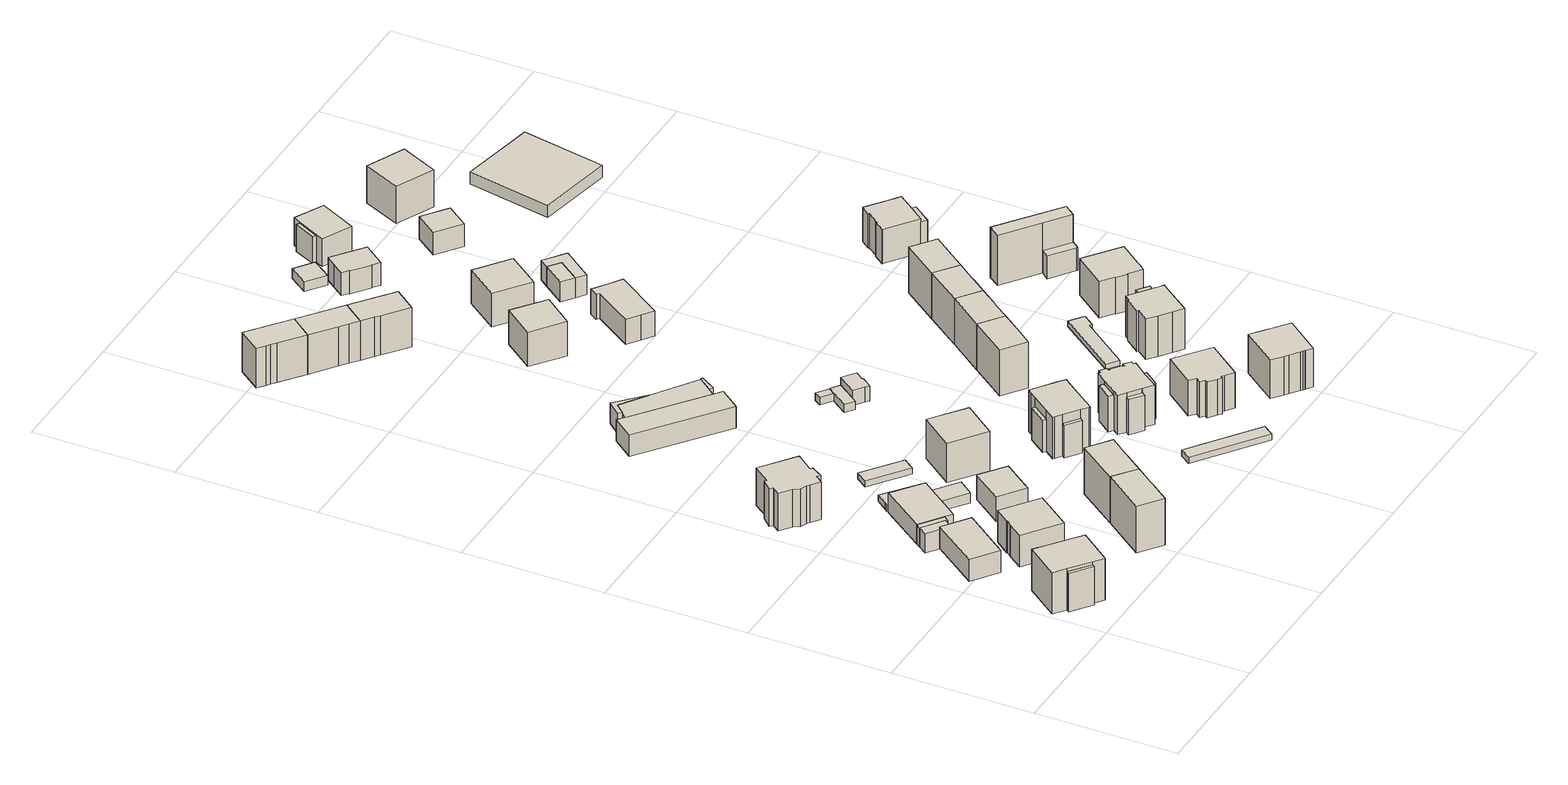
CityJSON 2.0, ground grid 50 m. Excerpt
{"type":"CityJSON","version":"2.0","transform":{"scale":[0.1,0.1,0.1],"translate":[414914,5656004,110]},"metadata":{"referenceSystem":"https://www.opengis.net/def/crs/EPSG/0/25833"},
"CityObjects":{
"building1":{"type":"Building","attributes":{"Gemeindeschluessel":14612000,"Geometrietyp2DReferenz":"3000","function":"31001_9998","roofType":"9999"},"children":["building1-1","building1-2","building1-3"]},
"building1-1":{"type":"BuildingPart","attributes":{"Dachtyp_tdc":"tdcFreeFormRoof","Dachneigung":27.32,"QualitaetDacherkennung":16,"Geometrietyp2DReferenz":"3000","measuredHeight":14.75,"roofType":"5000"},"parents":["building1"],"geometry":[{"type":"Solid","lod":"1","boundaries":[[[[0,1,2,3]],[[4,5,6,7]],[[3,5,4,0]],[[2,6,5,3]],[[1,7,6,2]],[[0,4,7,1]]]]}]},
"building1-2":{"type":"BuildingPart","attributes":{"Dachtyp_tdc":"tdcFreeFormRoof","Dachneigung":57.42,"QualitaetDacherkennung":20,"Geometrietyp2DReferenz":"3000","measuredHeight":14.94,"roofType":"5000"},"parents":["building1"],"geometry":[{"type":"Solid","lod":"1","boundaries":[[[[8,9,10,11]],[[12,13,14,15]],[[11,13,12,8]],[[10,14,13,11]],[[9,15,14,10]],[[8,12,15,9]]]]}]},
"building1-3":{"type":"BuildingPart","attributes":{"Dachtyp_tdc":"tdcTentRoof","Dachneigung":22.75,"QualitaetDacherkennung":48,"Geometrietyp2DReferenz":"3000","measuredHeight":17.15,"roofType":"3500"},"parents":["building1"],"geometry":[{"type":"Solid","lod":"1","boundaries":[[[[16,17,18,19,20,21,22,23]],[[4,7,24,25,15,14,26,27]],[[23,7,4,16]],[[22,24,7,23]],[[21,25,24,22]],[[20,15,25,21]],[[19,14,15,20]],[[18,26,14,19]],[[17,27,26,18]],[[16,4,27,17]]]]}]},
"building2":{"type":"Building","attributes":{"Dachtyp_tdc":"tdcFreeFormRoof","Gemeindeschluessel":14612000,"Dachneigung":18.16,"QualitaetDacherkennung":52,"Geometrietyp2DReferenz":"3000","measuredHeight":9.13,"function":"31001_9998","roofType":"5000"},"geometry":[{"type":"Solid","lod":"1","boundaries":[[[[28,29,30,31,32]],[[33,34,35,36,37]],[[32,34,33,28]],[[31,35,34,32]],[[30,36,35,31]],[[29,37,36,30]],[[28,33,37,29]]]]}]},
"building3":{"type":"Building","attributes":{"Dachtyp_tdc":"tdcFreeFormRoof","Gemeindeschluessel":14612000,"Dachneigung":41.15,"QualitaetDacherkennung":67,"Geometrietyp2DReferenz":"3000","measuredHeight":15.32,"function":"31001_9998","roofType":"5000"},"geometry":[{"type":"Solid","lod":"1","boundaries":[[[[38,39,40,41,42,43,44,45]],[[46,47,48,49,50,51,52,53]],[[45,47,46,38]],[[44,48,47,45]],[[43,49,48,44]],[[42,50,49,43]],[[41,51,50,42]],[[40,52,51,41]],[[39,53,52,40]],[[38,46,53,39]]]]}]},
"building4":{"type":"Building","attributes":{"Gemeindeschluessel":14612000,"Geometrietyp2DReferenz":"3000","function":"31001_9998","roofType":"9999"},"children":["building4-1","building4-2","building4-3"]},
"building4-1":{"type":"BuildingPart","attributes":{"Dachtyp_tdc":"tdcGableRoof","Dachneigung":10.16,"QualitaetDacherkennung":60,"Geometrietyp2DReferenz":"3000","measuredHeight":7.6,"roofType":"3100"},"parents":["building4"],"geometry":[{"type":"Solid","lod":"1","boundaries":[[[[54,55,56,57,58]],[[59,60,61,62,63]],[[58,60,59,54]],[[57,61,60,58]],[[56,62,61,57]],[[55,63,62,56]],[[54,59,63,55]]]]}]},
"building4-2":{"type":"BuildingPart","attributes":{"Dachtyp_tdc":"tdcPolyFlatRoof","Dachneigung":2.91,"QualitaetDacherkennung":76,"Geometrietyp2DReferenz":"3000","measuredHeight":7.48,"roofType":"2100"},"parents":["building4"],"geometry":[{"type":"Solid","lod":"1","boundaries":[[[[64,65,66,67,68,69,70,71,72]],[[60,59,73,74,75,76,77,78,79]],[[72,59,60,64]],[[71,73,59,72]],[[70,74,73,71]],[[69,75,74,70]],[[68,76,75,69]],[[67,77,76,68]],[[66,78,77,67]],[[65,79,78,66]],[[64,60,79,65]]]]}]},
"building4-3":{"type":"BuildingPart","attributes":{"Dachtyp_tdc":"tdcPolyFlatRoof","Dachneigung":4.08,"QualitaetDacherkennung":57,"Geometrietyp2DReferenz":"3000","measuredHeight":7.53,"roofType":"2100"},"parents":["building4"],"geometry":[{"type":"Solid","lod":"1","boundaries":[[[[80,81,82,83,84]],[[63,62,85,86,87]],[[84,62,63,80]],[[83,85,62,84]],[[82,86,85,83]],[[81,87,86,82]],[[80,63,87,81]]]]}]},
"building5":{"type":"Building","attributes":{"Dachtyp_tdc":"tdcFreeFormRoof","Gemeindeschluessel":14612000,"Dachneigung":15.74,"QualitaetDacherkennung":15,"Geometrietyp2DReferenz":"3000","measuredHeight":15.14,"function":"31001_9998","roofType":"5000"},"geometry":[{"type":"Solid","lod":"1","boundaries":[[[[88,89,90,91,92,93,94,95,96,97,98,99,100,101,102,103,104,105]],[[106,107,108,109,110,111,112,113,114,115,116,117,118,119,120,121,122,123]],[[105,107,106,88]],[[104,108,107,105]],[[103,109,108,104]],[[102,110,109,103]],[[101,111,110,102]],[[100,112,111,101]],[[99,113,112,100]],[[98,114,113,99]],[[97,115,114,98]],[[96,116,115,97]],[[95,117,116,96]],[[94,118,117,95]],[[93,119,118,94]],[[92,120,119,93]],[[91,121,120,92]],[[90,122,121,91]],[[89,123,122,90]],[[88,106,123,89]]]]}]},
"building6":{"type":"Building","attributes":{"Dachtyp_tdc":"tdcGableRoof","Gemeindeschluessel":14612000,"Dachneigung":35.68,"QualitaetDacherkennung":75,"Geometrietyp2DReferenz":"3000","measuredHeight":19.25,"function":"31001_9998","roofType":"3100"},"geometry":[{"type":"Solid","lod":"1","boundaries":[[[[124,125,126,127,128,129]],[[130,131,132,133,134,135]],[[129,131,130,124]],[[128,132,131,129]],[[127,133,132,128]],[[126,134,133,127]],[[125,135,134,126]],[[124,130,135,125]]]]}]},
"building7":{"type":"Building","attributes":{"Dachtyp_tdc":"tdcPolyFlatRoof","Gemeindeschluessel":14612000,"Dachneigung":2.91,"QualitaetDacherkennung":84,"Geometrietyp2DReferenz":"3000","measuredHeight":2.38,"function":"31001_2463","roofType":"2100"},"geometry":[{"type":"Solid","lod":"1","boundaries":[[[[136,137,138,139,140,141,142]],[[143,144,145,146,147,148,149]],[[142,144,143,136]],[[141,145,144,142]],[[140,146,145,141]],[[139,147,146,140]],[[138,148,147,139]],[[137,149,148,138]],[[136,143,149,137]]]]}]},
"building8":{"type":"Building","attributes":{"Dachtyp_tdc":"tdcPolyFlatRoof","Gemeindeschluessel":14612000,"Dachneigung":0,"QualitaetDacherkennung":76,"Geometrietyp2DReferenz":"3000","measuredHeight":3.67,"function":"31001_9998","roofType":"1000"},"geometry":[{"type":"Solid","lod":"1","boundaries":[[[[150,151,152,153]],[[154,155,156,157]],[[153,155,154,150]],[[152,156,155,153]],[[151,157,156,152]],[[150,154,157,151]]]]}]},
"building9":{"type":"Building","attributes":{"Dachtyp_tdc":"tdcFreeFormRoof","Gemeindeschluessel":14612000,"Dachneigung":26.07,"QualitaetDacherkennung":85,"Geometrietyp2DReferenz":"3000","measuredHeight":10.55,"function":"31001_9998","roofType":"5000"},"geometry":[{"type":"Solid","lod":"1","boundaries":[[[[158,159,160,161,162,163]],[[164,165,166,167,168,169]],[[163,165,164,158]],[[162,166,165,163]],[[161,167,166,162]],[[160,168,167,161]],[[159,169,168,160]],[[158,164,169,159]]]]}]},
"building10":{"type":"Building","attributes":{"Dachtyp_tdc":"tdcFreeFormRoof","Gemeindeschluessel":14612000,"Dachneigung":35.43,"QualitaetDacherkennung":74,"Geometrietyp2DReferenz":"3000","measuredHeight":19.21,"function":"31001_9998","roofType":"5000"},"geometry":[{"type":"Solid","lod":"1","boundaries":[[[[170,171,172,173,174,175]],[[131,130,176,177,178,179]],[[175,130,131,170]],[[174,176,130,175]],[[173,177,176,174]],[[172,178,177,173]],[[171,179,178,172]],[[170,131,179,171]]]]}]},
"building11":{"type":"Building","attributes":{"Dachtyp_tdc":"tdcPolyFlatRoof","Gemeindeschluessel":14612000,"Dachneigung":0,"QualitaetDacherkennung":72,"Geometrietyp2DReferenz":"3000","measuredHeight":2.31,"function":"31001_2463","roofType":"1000"},"geometry":[{"type":"Solid","lod":"1","boundaries":[[[[180,181,182,183]],[[184,185,186,187]],[[183,185,184,180]],[[182,186,185,183]],[[181,187,186,182]],[[180,184,187,181]]]]}]},
"building12":{"type":"Building","attributes":{"Dachtyp_tdc":"tdcPolyFlatRoof","Gemeindeschluessel":14612000,"Dachneigung":0,"QualitaetDacherkennung":45,"Geometrietyp2DReferenz":"3000","measuredHeight":14.78,"function":"31001_9998","roofType":"1000"},"geometry":[{"type":"Solid","lod":"1","boundaries":[[[[188,189,190,191]],[[192,193,194,195]],[[191,193,192,188]],[[190,194,193,191]],[[189,195,194,190]],[[188,192,195,189]]]]}]},
"building13":{"type":"Building","attributes":{"Gemeindeschluessel":14612000,"Geometrietyp2DReferenz":"3000","function":"31001_9998","roofType":"9999"},"children":["building13-1","building13-2","building13-3","building13-4","building13-5"]},
"building13-1":{"type":"BuildingPart","attributes":{"Dachtyp_tdc":"tdcPolyFlatRoof","Dachneigung":0,"QualitaetDacherkennung":28,"Geometrietyp2DReferenz":"3000","measuredHeight":7.67,"roofType":"1000"},"parents":["building13"],"geometry":[{"type":"Solid","lod":"1","boundaries":[[[[196,197,198,199,200]],[[201,202,203,204,205]],[[200,202,201,196]],[[199,203,202,200]],[[198,204,203,199]],[[197,205,204,198]],[[196,201,205,197]]]]}]},
"building13-2":{"type":"BuildingPart","attributes":{"Dachtyp_tdc":"tdcPolyFlatRoof","Dachneigung":0,"QualitaetDacherkennung":71,"Geometrietyp2DReferenz":"3000","measuredHeight":7.61,"roofType":"1000"},"parents":["building13"],"geometry":[{"type":"Solid","lod":"1","boundaries":[[[[206,207,208,209,210,211,212,213,214]],[[215,216,217,218,201,205,204,219,220]],[[214,216,215,206]],[[213,217,216,214]],[[212,218,217,213]],[[211,201,218,212]],[[210,205,201,211]],[[209,204,205,210]],[[208,219,204,209]],[[207,220,219,208]],[[206,215,220,207]]]]}]},
"building13-3":{"type":"BuildingPart","attributes":{"Dachtyp_tdc":"tdcPolyFlatRoof","Dachneigung":0,"QualitaetDacherkennung":57,"Geometrietyp2DReferenz":"3000","measuredHeight":3.98,"roofType":"1000"},"parents":["building13"],"geometry":[{"type":"Solid","lod":"1","boundaries":[[[[221,222,223,224]],[[219,225,226,220]],[[224,225,219,221]],[[223,226,225,224]],[[222,220,226,223]],[[221,219,220,222]]]]}]},
"building13-4":{"type":"BuildingPart","attributes":{"Dachtyp_tdc":"tdcPolyFlatRoof","Dachneigung":3.27,"QualitaetDacherkennung":77,"Geometrietyp2DReferenz":"3000","measuredHeight":8.41,"roofType":"2100"},"parents":["building13"],"geometry":[{"type":"Solid","lod":"1","boundaries":[[[[227,228,229,230,231,232]],[[217,233,234,235,236,218]],[[232,217,218,227]],[[231,233,217,232]],[[230,234,233,231]],[[229,235,234,230]],[[228,236,235,229]],[[227,218,236,228]]]]}]},
"building13-5":{"type":"BuildingPart","attributes":{"Dachtyp_tdc":"tdcPolyFlatRoof","Dachneigung":23.57,"QualitaetDacherkennung":58,"Geometrietyp2DReferenz":"3000","measuredHeight":8.15,"roofType":"2100"},"parents":["building13"],"geometry":[{"type":"Solid","lod":"1","boundaries":[[[[237,238,239,240]],[[215,241,242,216]],[[240,241,215,237]],[[239,242,241,240]],[[238,216,242,239]],[[237,215,216,238]]]]}]},
"building14":{"type":"Building","attributes":{"Dachtyp_tdc":"tdcFreeFormRoof","Gemeindeschluessel":14612000,"Dachneigung":37.34,"QualitaetDacherkennung":77,"Geometrietyp2DReferenz":"3000","measuredHeight":16.7,"function":"31001_9998","roofType":"5000"},"geometry":[{"type":"Solid","lod":"1","boundaries":[[[[243,244,245,246,247,248,249]],[[250,251,252,253,254,255,256]],[[249,251,250,243]],[[248,252,251,249]],[[247,253,252,248]],[[246,254,253,247]],[[245,255,254,246]],[[244,256,255,245]],[[243,250,256,244]]]]}]},
"building15":{"type":"Building","attributes":{"Gemeindeschluessel":14612000,"Geometrietyp2DReferenz":"3000","function":"31001_9998","roofType":"9999"},"children":["building15-1","building15-2","building15-3","building15-4","building15-5"]},
"building15-1":{"type":"BuildingPart","attributes":{"Dachtyp_tdc":"tdcFreeFormRoof","Dachneigung":58.49,"QualitaetDacherkennung":19,"Geometrietyp2DReferenz":"3000","measuredHeight":12.84,"roofType":"5000"},"parents":["building15"],"geometry":[{"type":"Solid","lod":"1","boundaries":[[[[257,258,259,260]],[[261,262,263,264]],[[260,262,261,257]],[[259,263,262,260]],[[258,264,263,259]],[[257,261,264,258]]]]}]},
"building15-2":{"type":"BuildingPart","attributes":{"Dachtyp_tdc":"tdcFreeFormRoof","Dachneigung":59.26,"QualitaetDacherkennung":18,"Geometrietyp2DReferenz":"3000","measuredHeight":12.88,"roofType":"5000"},"parents":["building15"],"geometry":[{"type":"Solid","lod":"1","boundaries":[[[[265,266,267,268]],[[269,270,271,272]],[[267,270,269,268]],[[266,271,270,267]],[[265,272,271,266]],[[268,269,272,265]]]]}]},
"building15-3":{"type":"BuildingPart","attributes":{"Dachtyp_tdc":"tdcGableRoof","Dachneigung":31.02,"QualitaetDacherkennung":10,"Geometrietyp2DReferenz":"3000","measuredHeight":13.1,"roofType":"3100"},"parents":["building15"],"geometry":[{"type":"Solid","lod":"1","boundaries":[[[[273,274,275,276]],[[277,278,279,280]],[[276,278,277,273]],[[275,279,278,276]],[[274,280,279,275]],[[273,277,280,274]]]]}]},
"building15-4":{"type":"BuildingPart","attributes":{"Dachtyp_tdc":"tdcPolyFlatRoof","Dachneigung":35.89,"QualitaetDacherkennung":29,"Geometrietyp2DReferenz":"3000","measuredHeight":12.52,"roofType":"2100"},"parents":["building15"],"geometry":[{"type":"Solid","lod":"1","boundaries":[[[[281,282,283,284]],[[285,286,287,288]],[[284,286,285,281]],[[283,287,286,284]],[[282,288,287,283]],[[281,285,288,282]]]]}]},
"building15-5":{"type":"BuildingPart","attributes":{"Dachtyp_tdc":"tdcHipRoof","Dachneigung":25.08,"QualitaetDacherkennung":86,"Geometrietyp2DReferenz":"3000","measuredHeight":17.14,"roofType":"3200"},"parents":["building15"],"geometry":[{"type":"Solid","lod":"1","boundaries":[[[[289,290,291,292,293,294,295,296,297,298,299,300,301,302,303,304]],[[280,305,306,269,272,307,308,287,286,309,310,261,264,311,312,277]],[[303,305,280,304]],[[302,306,305,303]],[[301,269,306,302]],[[300,272,269,301]],[[299,307,272,300]],[[298,308,307,299]],[[297,287,308,298]],[[296,286,287,297]],[[295,309,286,296]],[[294,310,309,295]],[[293,261,310,294]],[[292,264,261,293]],[[291,311,264,292]],[[290,312,311,291]],[[289,277,312,290]],[[304,280,277,289]]]]}]},
"building16":{"type":"Building","attributes":{"Dachtyp_tdc":"tdcPolyFlatRoof","Gemeindeschluessel":14612000,"Dachneigung":0,"QualitaetDacherkennung":49,"Geometrietyp2DReferenz":"3000","measuredHeight":2.34,"function":"31001_2463","roofType":"1000"},"geometry":[{"type":"Solid","lod":"1","boundaries":[[[[313,314,315,316]],[[317,318,319,320]],[[316,318,317,313]],[[315,319,318,316]],[[314,320,319,315]],[[313,317,320,314]]]]}]},
"building17":{"type":"Building","attributes":{"Dachtyp_tdc":"tdcFreeFormRoof","Gemeindeschluessel":14612000,"Dachneigung":37.47,"QualitaetDacherkennung":77,"Geometrietyp2DReferenz":"3000","measuredHeight":16.74,"function":"31001_9998","roofType":"5000"},"geometry":[{"type":"Solid","lod":"1","boundaries":[[[[321,322,323,324,248,247]],[[325,253,252,326,327,328]],[[247,253,325,321]],[[248,252,253,247]],[[324,326,252,248]],[[323,327,326,324]],[[322,328,327,323]],[[321,325,328,322]]]]}]},
"building18":{"type":"Building","attributes":{"Dachtyp_tdc":"tdcPolyFlatRoof","Gemeindeschluessel":14612000,"Dachneigung":4.42,"QualitaetDacherkennung":78,"Geometrietyp2DReferenz":"3000","measuredHeight":3.16,"function":"31001_9998","roofType":"2100"},"geometry":[{"type":"Solid","lod":"1","boundaries":[[[[329,330,331,332,333,334]],[[335,336,337,338,339,340]],[[334,336,335,329]],[[333,337,336,334]],[[332,338,337,333]],[[331,339,338,332]],[[330,340,339,331]],[[329,335,340,330]]]]}]},
"building19":{"type":"Building","attributes":{"Dachtyp_tdc":"tdcPolyFlatRoof","Gemeindeschluessel":14612000,"Dachneigung":4.95,"QualitaetDacherkennung":66,"Geometrietyp2DReferenz":"3000","measuredHeight":2.89,"function":"31001_9998","roofType":"2100"},"geometry":[{"type":"Solid","lod":"1","boundaries":[[[[341,342,343,344]],[[345,346,339,338]],[[344,346,345,341]],[[343,339,346,344]],[[342,338,339,343]],[[341,345,338,342]]]]}]},
"building20":{"type":"Building","attributes":{"Dachtyp_tdc":"tdcPolyFlatRoof","Gemeindeschluessel":14612000,"Dachneigung":0,"QualitaetDacherkennung":67,"Geometrietyp2DReferenz":"3000","measuredHeight":5.63,"function":"31001_9998","roofType":"1000"},"geometry":[{"type":"Solid","lod":"1","boundaries":[[[[347,348,349,350,351,352,353,354,355]],[[356,357,358,359,360,361,362,363,364]],[[355,357,356,347]],[[354,358,357,355]],[[353,359,358,354]],[[352,360,359,353]],[[351,361,360,352]],[[350,362,361,351]],[[349,363,362,350]],[[348,364,363,349]],[[347,356,364,348]]]]}]},
"building21":{"type":"Building","attributes":{"Dachtyp_tdc":"tdcFreeFormRoof","Gemeindeschluessel":14612000,"Dachneigung":37.69,"QualitaetDacherkennung":76,"Geometrietyp2DReferenz":"3000","measuredHeight":16.73,"function":"31001_9998","roofType":"5000"},"geometry":[{"type":"Solid","lod":"1","boundaries":[[[[365,366,367,324,323,368]],[[369,370,327,326,371,372]],[[368,370,369,365]],[[323,327,370,368]],[[324,326,327,323]],[[367,371,326,324]],[[366,372,371,367]],[[365,369,372,366]]]]}]},
"building22":{"type":"Building","attributes":{"Gemeindeschluessel":14612000,"Geometrietyp2DReferenz":"3000","function":"31001_9998","roofType":"9999"},"children":["building22-1","building22-2","building22-3","building22-4"]},
"building22-1":{"type":"BuildingPart","attributes":{"Dachtyp_tdc":"tdcCutTentRoof","Dachneigung":28.89,"QualitaetDacherkennung":58,"Geometrietyp2DReferenz":"3000","measuredHeight":16.48,"roofType":"9999"},"parents":["building22"],"geometry":[{"type":"Solid","lod":"1","boundaries":[[[[373,374,375,376,377,378,379,380,381,382,383,384,385,386,387,388,389,390,391,392,393,394,395,396,397]],[[398,399,400,401,402,403,404,405,406,407,408,409,410,411,412,413,414,415,416,417,418,419,420,421,422]],[[396,399,398,397]],[[395,400,399,396]],[[394,401,400,395]],[[393,402,401,394]],[[392,403,402,393]],[[391,404,403,392]],[[390,405,404,391]],[[389,406,405,390]],[[388,407,406,389]],[[387,408,407,388]],[[386,409,408,387]],[[385,410,409,386]],[[384,411,410,385]],[[383,412,411,384]],[[382,413,412,383]],[[381,414,413,382]],[[380,415,414,381]],[[379,416,415,380]],[[378,417,416,379]],[[377,418,417,378]],[[376,419,418,377]],[[375,420,419,376]],[[374,421,420,375]],[[373,422,421,374]],[[397,398,422,373]]]]}]},
"building22-2":{"type":"BuildingPart","attributes":{"Dachtyp_tdc":"tdcFreeFormRoof","Dachneigung":69.7,"QualitaetDacherkennung":28,"Geometrietyp2DReferenz":"3000","measuredHeight":14.43,"roofType":"5000"},"parents":["building22"],"geometry":[{"type":"Solid","lod":"1","boundaries":[[[[423,424,425,426]],[[418,427,428,419]],[[426,427,418,423]],[[425,428,427,426]],[[424,419,428,425]],[[423,418,419,424]]]]}]},
"building22-3":{"type":"BuildingPart","attributes":{"Dachtyp_tdc":"tdcFreeFormRoof","Dachneigung":70.12,"QualitaetDacherkennung":27,"Geometrietyp2DReferenz":"3000","measuredHeight":14.58,"roofType":"5000"},"parents":["building22"],"geometry":[{"type":"Solid","lod":"1","boundaries":[[[[429,430,431,432]],[[433,434,398,422]],[[432,434,433,429]],[[431,398,434,432]],[[430,422,398,431]],[[429,433,422,430]]]]}]},
"building22-4":{"type":"BuildingPart","attributes":{"Dachtyp_tdc":"tdcPolyFlatRoof","Dachneigung":59.56,"QualitaetDacherkennung":37,"Geometrietyp2DReferenz":"3000","measuredHeight":14.81,"roofType":"2100"},"parents":["building22"],"geometry":[{"type":"Solid","lod":"1","boundaries":[[[[435,436,437,438,439]],[[414,413,440,441,415]],[[439,413,414,435]],[[438,440,413,439]],[[437,441,440,438]],[[436,415,441,437]],[[435,414,415,436]]]]}]},
"building23":{"type":"Building","attributes":{"Dachtyp_tdc":"tdcTentRoof","Gemeindeschluessel":14612000,"Dachneigung":18.34,"QualitaetDacherkennung":84,"Geometrietyp2DReferenz":"3000","measuredHeight":14.03,"function":"31001_9998","roofType":"3500"},"geometry":[{"type":"Solid","lod":"1","boundaries":[[[[442,443,444,445]],[[446,447,448,449]],[[445,447,446,442]],[[444,448,447,445]],[[443,449,448,444]],[[442,446,449,443]]]]}]},
"building24":{"type":"Building","attributes":{"Dachtyp_tdc":"tdcFreeFormRoof","Gemeindeschluessel":14612000,"Dachneigung":0.544,"QualitaetDacherkennung":52,"Geometrietyp2DReferenz":"3000","measuredHeight":16.62,"function":"31001_9998","roofType":"5000"},"geometry":[{"type":"Solid","lod":"1","boundaries":[[[[450,451,452,453,454,455,456,457,458,459,460,461]],[[462,463,464,465,466,467,468,469,470,471,472,473]],[[461,463,462,450]],[[460,464,463,461]],[[459,465,464,460]],[[458,466,465,459]],[[457,467,466,458]],[[456,468,467,457]],[[455,469,468,456]],[[454,470,469,455]],[[453,471,470,454]],[[452,472,471,453]],[[451,473,472,452]],[[450,462,473,451]]]]}]},
"building25":{"type":"Building","attributes":{"Dachtyp_tdc":"tdcGableRoof","Gemeindeschluessel":14612000,"Dachneigung":35.17,"QualitaetDacherkennung":85,"Geometrietyp2DReferenz":"3000","measuredHeight":19.17,"function":"31001_9998","roofType":"3100"},"geometry":[{"type":"Solid","lod":"1","boundaries":[[[[474,475,476,477,478,479]],[[480,481,482,483,484,485]],[[479,481,480,474]],[[478,482,481,479]],[[477,483,482,478]],[[476,484,483,477]],[[475,485,484,476]],[[474,480,485,475]]]]}]},
"building26":{"type":"Building","attributes":{"Dachtyp_tdc":"tdcGableRoof","Gemeindeschluessel":14612000,"Dachneigung":11.67,"QualitaetDacherkennung":85,"Geometrietyp2DReferenz":"3000","measuredHeight":10.11,"function":"31001_9998","roofType":"3100"},"geometry":[{"type":"Solid","lod":"1","boundaries":[[[[486,487,488,489,490,491,492,493]],[[494,495,496,497,498,499,500,501]],[[493,495,494,486]],[[492,496,495,493]],[[491,497,496,492]],[[490,498,497,491]],[[489,499,498,490]],[[488,500,499,489]],[[487,501,500,488]],[[486,494,501,487]]]]}]},
"building27":{"type":"Building","attributes":{"Dachtyp_tdc":"tdcTentRoof","Gemeindeschluessel":14612000,"Dachneigung":15.26,"QualitaetDacherkennung":81,"Geometrietyp2DReferenz":"3000","measuredHeight":13.64,"function":"31001_9998","roofType":"3500"},"geometry":[{"type":"Solid","lod":"1","boundaries":[[[[502,503,504,505]],[[506,507,508,509]],[[505,507,506,502]],[[504,508,507,505]],[[503,509,508,504]],[[502,506,509,503]]]]}]},
"building28":{"type":"Building","attributes":{"Dachtyp_tdc":"tdcFreeFormRoof","Gemeindeschluessel":14612000,"Dachneigung":35.34,"QualitaetDacherkennung":87,"Geometrietyp2DReferenz":"3000","measuredHeight":19.18,"function":"31001_9998","roofType":"5000"},"geometry":[{"type":"Solid","lod":"1","boundaries":[[[[474,479,510,511,512,513]],[[480,514,515,516,517,481]],[[513,514,480,474]],[[512,515,514,513]],[[511,516,515,512]],[[510,517,516,511]],[[479,481,517,510]],[[474,480,481,479]]]]}]},
"building29":{"type":"Building","attributes":{"Dachtyp_tdc":"tdcCutTentRoof","Gemeindeschluessel":14612000,"Dachneigung":27.02,"QualitaetDacherkennung":63,"Geometrietyp2DReferenz":"3000","measuredHeight":16.32,"function":"31001_9998","roofType":"9999"},"geometry":[{"type":"Solid","lod":"1","boundaries":[[[[518,519,520,521,522,523,524,525,526,527,528,529]],[[530,531,532,533,534,535,536,537,538,539,540,541]],[[529,531,530,518]],[[528,532,531,529]],[[527,533,532,528]],[[526,534,533,527]],[[525,535,534,526]],[[524,536,535,525]],[[523,537,536,524]],[[522,538,537,523]],[[521,539,538,522]],[[520,540,539,521]],[[519,541,540,520]],[[518,530,541,519]]]]}]},
"building30":{"type":"Building","attributes":{"Dachtyp_tdc":"tdcPolyFlatRoof","Gemeindeschluessel":14612000,"Dachneigung":0,"QualitaetDacherkennung":76,"Geometrietyp2DReferenz":"3000","measuredHeight":3.6,"function":"31001_9998","roofType":"1000"},"geometry":[{"type":"Solid","lod":"1","boundaries":[[[[542,543,544,545]],[[546,547,548,549]],[[545,547,546,542]],[[544,548,547,545]],[[543,549,548,544]],[[542,546,549,543]]]]}]},
"building31":{"type":"Building","attributes":{"Dachtyp_tdc":"tdcGableRoof","Gemeindeschluessel":14612000,"Dachneigung":34.02,"QualitaetDacherkennung":80,"Geometrietyp2DReferenz":"3000","measuredHeight":10.48,"function":"31001_9998","roofType":"3100"},"geometry":[{"type":"Solid","lod":"1","boundaries":[[[[550,551,552,553,554,555,556,557,558,559]],[[560,561,562,563,564,565,566,567,568,569]],[[559,561,560,550]],[[558,562,561,559]],[[557,563,562,558]],[[556,564,563,557]],[[555,565,564,556]],[[554,566,565,555]],[[553,567,566,554]],[[552,568,567,553]],[[551,569,568,552]],[[550,560,569,551]]]]}]},
"building32":{"type":"Building","attributes":{"Dachtyp_tdc":"tdcHipAndGableRoof","Gemeindeschluessel":14612000,"Dachneigung":0,"QualitaetDacherkennung":0,"Geometrietyp2DReferenz":"3000","BezugspunktDach":"2000","measuredHeight":1.96,"function":"31001_2463"},"geometry":[{"type":"Solid","lod":"1","boundaries":[[[[570,571,572,573,574,575,576]],[[577,578,579,580,581,582,583]],[[576,578,577,570]],[[575,579,578,576]],[[574,580,579,575]],[[573,581,580,574]],[[572,582,581,573]],[[571,583,582,572]],[[570,577,583,571]]]]}]},
"building33":{"type":"Building","attributes":{"Dachtyp_tdc":"tdcPolyFlatRoof","Gemeindeschluessel":14612000,"Dachneigung":0,"QualitaetDacherkennung":64,"Geometrietyp2DReferenz":"3000","measuredHeight":7.42,"function":"31001_9998","roofType":"1000"},"geometry":[{"type":"Solid","lod":"1","boundaries":[[[[584,585,586,587]],[[588,589,590,591]],[[587,589,588,584]],[[586,590,589,587]],[[585,591,590,586]],[[584,588,591,585]]]]}]},
"building34":{"type":"Building","attributes":{"Dachtyp_tdc":"tdcFreeFormRoof","Gemeindeschluessel":14612000,"Dachneigung":35.31,"QualitaetDacherkennung":89,"Geometrietyp2DReferenz":"3000","measuredHeight":19.19,"function":"31001_9998","roofType":"5000"},"geometry":[{"type":"Solid","lod":"1","boundaries":[[[[512,592,593,594,595,513]],[[515,514,596,597,598,599]],[[513,514,515,512]],[[595,596,514,513]],[[594,597,596,595]],[[593,598,597,594]],[[592,599,598,593]],[[512,515,599,592]]]]}]},
"building35":{"type":"Building","attributes":{"Gemeindeschluessel":14612000,"Geometrietyp2DReferenz":"3000","function":"31001_9998","roofType":"9999"},"children":["building35-1","building35-2","building35-3"]},
"building35-1":{"type":"BuildingPart","attributes":{"Dachtyp_tdc":"tdcCutTentRoof","Dachneigung":28.2,"QualitaetDacherkennung":63,"Geometrietyp2DReferenz":"3000","measuredHeight":16.72,"roofType":"9999"},"parents":["building35"],"geometry":[{"type":"Solid","lod":"1","boundaries":[[[[600,601,602,603,604,605,606,607,608,609,610,611,612,613,614,615,616]],[[617,618,619,620,621,622,623,624,625,626,627,628,629,630,631,632,633]],[[615,618,617,616]],[[614,619,618,615]],[[613,620,619,614]],[[612,621,620,613]],[[611,622,621,612]],[[610,623,622,611]],[[609,624,623,610]],[[608,625,624,609]],[[607,626,625,608]],[[606,627,626,607]],[[605,628,627,606]],[[604,629,628,605]],[[603,630,629,604]],[[602,631,630,603]],[[601,632,631,602]],[[600,633,632,601]],[[616,617,633,600]]]]}]},
"building35-2":{"type":"BuildingPart","attributes":{"Dachtyp_tdc":"tdcFreeFormRoof","Dachneigung":60.63,"QualitaetDacherkennung":40,"Geometrietyp2DReferenz":"3000","measuredHeight":12.91,"roofType":"5000"},"parents":["building35"],"geometry":[{"type":"Solid","lod":"1","boundaries":[[[[634,635,636,637]],[[638,639,617,633]],[[637,638,633,634]],[[636,639,638,637]],[[635,617,639,636]],[[634,633,617,635]]]]}]},
"building35-3":{"type":"BuildingPart","attributes":{"Dachtyp_tdc":"tdcPolyFlatRoof","Dachneigung":24.66,"QualitaetDacherkennung":53,"Geometrietyp2DReferenz":"3000","measuredHeight":15.47,"roofType":"2100"},"parents":["building35"],"geometry":[{"type":"Solid","lod":"1","boundaries":[[[[640,641,642,643,644,645,646]],[[647,648,629,628,627,649,650]],[[646,648,647,640]],[[645,629,648,646]],[[644,628,629,645]],[[643,627,628,644]],[[642,649,627,643]],[[641,650,649,642]],[[640,647,650,641]]]]}]},
"building36":{"type":"Building","attributes":{"Dachtyp_tdc":"tdcFreeFormRoof","Gemeindeschluessel":14612000,"Dachneigung":14.47,"QualitaetDacherkennung":28,"Geometrietyp2DReferenz":"3000","measuredHeight":7.68,"function":"31001_9998","roofType":"5000"},"geometry":[{"type":"Solid","lod":"1","boundaries":[[[[585,651,652,653,654,655,587,586]],[[591,590,589,656,657,658,659,660]],[[586,590,591,585]],[[587,589,590,586]],[[655,656,589,587]],[[654,657,656,655]],[[653,658,657,654]],[[652,659,658,653]],[[651,660,659,652]],[[585,591,660,651]]]]}]},
"building37":{"type":"Building","attributes":{"Gemeindeschluessel":14612000,"Geometrietyp2DReferenz":"3000","function":"31001_9998","roofType":"9999"},"children":["building37-1","building37-2"]},
"building37-1":{"type":"BuildingPart","attributes":{"Dachtyp_tdc":"tdcHipRoof","Dachneigung":19.3,"QualitaetDacherkennung":69,"Geometrietyp2DReferenz":"3000","measuredHeight":11.58,"roofType":"3200"},"parents":["building37"],"geometry":[{"type":"Solid","lod":"1","boundaries":[[[[661,662,663,664,665,666]],[[667,668,669,670,671,672]],[[665,668,667,666]],[[664,669,668,665]],[[663,670,669,664]],[[662,671,670,663]],[[661,672,671,662]],[[666,667,672,661]]]]}]},
"building37-2":{"type":"BuildingPart","attributes":{"Dachtyp_tdc":"tdcPolyFlatRoof","Dachneigung":20.64,"QualitaetDacherkennung":60,"Geometrietyp2DReferenz":"3000","measuredHeight":10.28,"roofType":"2100"},"parents":["building37"],"geometry":[{"type":"Solid","lod":"1","boundaries":[[[[673,674,675,676]],[[677,667,672,678]],[[676,667,677,673]],[[675,672,667,676]],[[674,678,672,675]],[[673,677,678,674]]]]}]},
"building38":{"type":"Building","attributes":{"Dachtyp_tdc":"tdcFreeFormRoof","Gemeindeschluessel":14612000,"Dachneigung":35.18,"QualitaetDacherkennung":90,"Geometrietyp2DReferenz":"3000","measuredHeight":19.16,"function":"31001_9998","roofType":"5000"},"geometry":[{"type":"Solid","lod":"1","boundaries":[[[[595,594,679,680,681,682]],[[596,683,684,685,686,597]],[[682,683,596,595]],[[681,684,683,682]],[[680,685,684,681]],[[679,686,685,680]],[[594,597,686,679]],[[595,596,597,594]]]]}]},
"building39":{"type":"Building","attributes":{"Dachtyp_tdc":"tdcHipRoof","Gemeindeschluessel":14612000,"Dachneigung":28.6,"QualitaetDacherkennung":77,"Geometrietyp2DReferenz":"3000","measuredHeight":9.8,"function":"31001_9998","roofType":"3200"},"geometry":[{"type":"Solid","lod":"1","boundaries":[[[[687,688,689,690,691,692]],[[693,694,695,696,697,698]],[[692,694,693,687]],[[691,695,694,692]],[[690,696,695,691]],[[689,697,696,690]],[[688,698,697,689]],[[687,693,698,688]]]]}]},
"building40":{"type":"Building","attributes":{"Dachtyp_tdc":"tdcFreeFormRoof","Gemeindeschluessel":14612000,"Dachneigung":30.05,"QualitaetDacherkennung":69,"Geometrietyp2DReferenz":"3000","measuredHeight":15.94,"function":"31001_9998","roofType":"5000"},"geometry":[{"type":"Solid","lod":"1","boundaries":[[[[699,700,701,702,703,704,705,706,707,708]],[[709,710,711,712,713,714,715,716,717,718]],[[708,710,709,699]],[[707,711,710,708]],[[706,712,711,707]],[[705,713,712,706]],[[704,714,713,705]],[[703,715,714,704]],[[702,716,715,703]],[[701,717,716,702]],[[700,718,717,701]],[[699,709,718,700]]]]}]},
"building41":{"type":"Building","attributes":{"Dachtyp_tdc":"tdcPolyFlatRoof","Gemeindeschluessel":14612000,"Dachneigung":12.69,"QualitaetDacherkennung":61,"Geometrietyp2DReferenz":"3000","measuredHeight":3.24,"function":"31001_9998","roofType":"2100"},"geometry":[{"type":"Solid","lod":"1","boundaries":[[[[719,720,721,722]],[[723,724,725,726]],[[722,724,723,719]],[[721,725,724,722]],[[720,726,725,721]],[[719,723,726,720]]]]}]},
"building42":{"type":"Building","attributes":{"Gemeindeschluessel":14612000,"Geometrietyp2DReferenz":"3000","function":"31001_2463","roofType":"9999"},"children":["building42-1","building42-2"]},
"building42-1":{"type":"BuildingPart","attributes":{"Dachtyp_tdc":"tdcFreeFormRoof","Dachneigung":63.32,"QualitaetDacherkennung":2,"Geometrietyp2DReferenz":"3000","measuredHeight":21.37,"roofType":"5000"},"parents":["building42"],"geometry":[{"type":"Solid","lod":"1","boundaries":[[[[727,728,729,730,731]],[[732,733,734,735,736]],[[731,733,732,727]],[[730,734,733,731]],[[729,735,734,730]],[[728,736,735,729]],[[727,732,736,728]]]]}]},
"building42-2":{"type":"BuildingPart","attributes":{"Dachtyp_tdc":"tdcGableRoof","Dachneigung":61.5,"QualitaetDacherkennung":2,"Geometrietyp2DReferenz":"3000","measuredHeight":15.61,"roofType":"3100"},"parents":["building42"],"geometry":[{"type":"Solid","lod":"1","boundaries":[[[[737,738,739,740,741]],[[735,734,742,743,744]],[[741,734,735,737]],[[740,742,734,741]],[[739,743,742,740]],[[738,744,743,739]],[[737,735,744,738]]]]}]},
"building43":{"type":"Building","attributes":{"Dachtyp_tdc":"tdcTentRoof","Gemeindeschluessel":14612000,"Dachneigung":17.47,"QualitaetDacherkennung":57,"Geometrietyp2DReferenz":"3000","measuredHeight":15.2,"function":"31001_9998","roofType":"3500"},"geometry":[{"type":"Solid","lod":"1","boundaries":[[[[745,746,747,748]],[[749,750,751,752]],[[748,750,749,745]],[[747,751,750,748]],[[746,752,751,747]],[[745,749,752,746]]]]}]},
"building44":{"type":"Building","attributes":{"Gemeindeschluessel":14612000,"Geometrietyp2DReferenz":"3000","function":"31001_9998","roofType":"9999"},"children":["building44-1","building44-2"]},
"building44-1":{"type":"BuildingPart","attributes":{"Dachtyp_tdc":"tdcPolyFlatRoof","Dachneigung":47.99,"QualitaetDacherkennung":47,"Geometrietyp2DReferenz":"3000","measuredHeight":13.03,"roofType":"2100"},"parents":["building44"],"geometry":[{"type":"Solid","lod":"1","boundaries":[[[[753,754,755,756,757,758,759]],[[760,761,762,763,764,765,766]],[[759,761,760,753]],[[758,762,761,759]],[[757,763,762,758]],[[756,764,763,757]],[[755,765,764,756]],[[754,766,765,755]],[[753,760,766,754]]]]}]},
"building44-2":{"type":"BuildingPart","attributes":{"Dachtyp_tdc":"tdcHipRoof","Dachneigung":36.89,"QualitaetDacherkennung":72,"Geometrietyp2DReferenz":"3000","measuredHeight":15.65,"roofType":"3200"},"parents":["building44"],"geometry":[{"type":"Solid","lod":"1","boundaries":[[[[767,768,769,770,771,772,773,774,775,776,777,778,779,780,781]],[[782,783,784,761,760,785,786,787,788,789,790,791,792,793,794]],[[781,783,782,767]],[[780,784,783,781]],[[779,761,784,780]],[[778,760,761,779]],[[777,785,760,778]],[[776,786,785,777]],[[775,787,786,776]],[[774,788,787,775]],[[773,789,788,774]],[[772,790,789,773]],[[771,791,790,772]],[[770,792,791,771]],[[769,793,792,770]],[[768,794,793,769]],[[767,782,794,768]]]]}]},
"building45":{"type":"Building","attributes":{"Dachtyp_tdc":"tdcGableRoof","Gemeindeschluessel":14612000,"Dachneigung":25.39,"QualitaetDacherkennung":39,"Geometrietyp2DReferenz":"3000","measuredHeight":8.23,"function":"31001_3211","roofType":"3100"},"geometry":[{"type":"Solid","lod":"1","boundaries":[[[[795,796,797,798]],[[799,800,801,802]],[[798,800,799,795]],[[797,801,800,798]],[[796,802,801,797]],[[795,799,802,796]]]]}]}
},
"vertices":[
[154,280,152],[220,229,152],[225,235,152],[159,286,152],[154,280,6],[159,286,6],[225,235,6],[220,229,6],
[126,105,151],[132,113,151],[63,167,151],[56,159,151],[126,105,6],[56,159,6],[63,167,6],[132,113,6],
[154,280,162],[110,314,162],[21,199,162],[63,167,162],[132,113,162],[166,87,162],[255,201,162],[220,229,162],[255,201,6],[166,87,6],[21,199,6],[110,314,6],
[36,496,113],[124,430,113],[248,593,113],[189,637,113],[158,660,113],[36,496,31],[158,660,31],[189,637,31],[248,593,31],[124,430,31],
[272,515,150],[231,462,150],[232,462,150],[218,443,150],[217,443,150],[178,391,150],[302,298,150],[396,422,150],[272,515,31],[396,422,31],[302,298,31],[178,391,31],[217,443,31],[218,443,31],[232,462,31],[231,462,31],
[152,738,100],[139,721,100],[212,667,100],[218,662,100],[231,679,100],[152,738,29],[231,679,29],[218,662,29],[212,667,29],[139,721,29],
[231,679,101],[255,661,101],[266,675,101],[281,695,101],[290,707,101],[332,763,101],[373,817,101],[269,896,101],[152,738,101],[269,896,29],[373,817,29],[332,763,29],[290,707,29],[281,695,29],[266,675,29],[255,661,29],
[139,721,102],[117,690,102],[158,660,102],[189,637,102],[212,667,102],[189,637,29],[158,660,29],[117,690,29],
[26,1157,167],[66,1126,167],[80,1106,167],[104,1097,167],[114,1089,167],[143,1066,167],[160,1087,167],[165,1093,167],[176,1084,167],[201,1125,167],[194,1131,167],[242,1192,167],[124,1283,167],[77,1222,167],[69,1228,167],[36,1194,167],[48,1185,167],[43,1179,167],[26,1157,26],[43,1179,26],[48,1185,26],[36,1194,26],[69,1228,26],[77,1222,26],[124,1283,26],[242,1192,26],[194,1131,26],[201,1125,26],[176,1084,26],[165,1093,26],[160,1087,26],[143,1066,26],[114,1089,26],[104,1097,26],[80,1106,26],[66,1126,26],
[519,246,209],[407,99,209],[486,38,209],[536,103,209],[547,118,209],[598,185,209],[519,246,34],[598,185,34],[547,118,34],[536,103,34],[486,38,34],[407,99,34],
[305,892,52],[406,812,52],[437,852,52],[311,951,52],[280,912,52],[272,902,52],[297,882,52],[305,892,29],[297,882,29],[272,902,29],[280,912,29],[311,951,29],[437,852,29],[406,812,29],
[332,763,67],[430,689,67],[472,743,67],[373,817,67],[332,763,30],[373,817,30],[472,743,30],[430,689,30],
[371,570,124],[459,504,124],[541,613,124],[468,668,124],[453,679,124],[450,675,124],[371,570,32],[450,675,32],[453,679,32],[468,668,32],[541,613,32],[459,504,32],
[598,185,208],[647,249,208],[659,265,208],[709,330,208],[628,391,208],[519,246,208],[628,391,34],[709,330,34],[659,265,34],[647,249,34],
[523,964,52],[393,1063,52],[363,1023,52],[493,924,52],[523,964,29],[493,924,29],[363,1023,29],[393,1063,29],
[704,830,180],[586,922,180],[495,804,180],[613,713,180],[704,830,32],[613,713,32],[495,804,32],[586,922,32],
[292,1835,106],[324,1869,106],[418,1804,106],[324,1892,106],[281,1845,106],[292,1835,29],[281,1845,29],[324,1892,29],[418,1804,29],[324,1869,29],
[569,1700,105],[455,1779,105],[427,1798,105],[418,1804,105],[324,1869,105],[292,1835,105],[269,1811,105],[508,1624,105],[530,1651,105],[569,1700,29],[530,1651,29],[508,1624,29],[269,1811,29],[427,1798,29],[455,1779,29],
[427,1798,69],[455,1779,69],[465,1794,69],[437,1813,69],[437,1813,29],[465,1794,29],
[269,1811,110],[244,1831,110],[186,1757,110],[476,1530,110],[534,1604,110],[508,1624,110],[534,1604,29],[476,1530,29],[186,1757,29],[244,1831,29],
[569,1700,107],[530,1651,107],[541,1642,107],[576,1696,107],[576,1696,29],[541,1642,29],
[1,2966,181],[28,2945,181],[41,2935,181],[58,2922,181],[140,2857,181],[202,2935,181],[62,3045,181],[1,2966,33],[62,3045,33],[202,2935,33],[140,2857,33],[58,2922,33],[41,2935,33],[28,2945,33],
[890,683,156],[941,645,156],[948,655,156],[898,693,156],[890,683,33],[898,693,33],[948,655,33],[941,645,33],
[788,547,156],[780,537,156],[830,499,156],[838,509,156],[838,509,33],[830,499,33],[780,537,33],[788,547,33],
[931,577,156],[901,536,156],[911,528,156],[942,569,156],[931,577,33],[942,569,33],[911,528,33],[901,536,33],
[826,674,153],[779,612,153],[789,604,153],[836,666,153],[826,674,33],[836,666,33],[789,604,33],[779,612,33],
[931,577,189],[967,624,189],[963,628,189],[941,645,189],[890,683,189],[863,703,189],[853,689,189],[836,666,189],[789,604,189],[761,567,189],[766,563,189],[788,547,189],[838,509,189],[861,491,189],[865,489,189],[901,536,189],[865,489,33],[861,491,33],[766,563,33],[761,567,33],[853,689,33],[863,703,33],[963,628,33],[967,624,33],
[925,176,57],[1158,2,57],[1186,41,57],[953,214,57],[925,176,34],[953,214,34],[1186,41,34],[1158,2,34],
[224,2792,181],[254,2768,181],[283,2745,181],[344,2823,181],[224,2792,33],[344,2823,33],[283,2745,33],[254,2768,33],
[746,1258,60],[795,1325,60],[764,1348,60],[746,1324,60],[703,1267,60],[735,1243,60],[746,1258,30],[735,1243,30],[703,1267,30],[746,1324,30],[764,1348,30],[795,1325,30],
[706,1354,58],[746,1324,58],[764,1348,58],[724,1378,58],[706,1354,30],[724,1378,30],
[840,1291,90],[795,1325,90],[746,1258,90],[780,1232,90],[793,1222,90],[809,1244,90],[818,1256,90],[821,1260,90],[818,1262,90],[840,1291,34],[818,1262,34],[821,1260,34],[818,1256,34],[809,1244,34],[793,1222,34],[780,1232,34],[746,1258,34],[795,1325,34],
[338,2702,181],[422,2635,181],[483,2713,181],[323,2714,181],[338,2702,33],[323,2714,33],[483,2713,33],[422,2635,33],
[987,468,181],[971,447,181],[996,428,181],[996,429,181],[1040,395,181],[1041,395,181],[1074,369,181],[1090,390,181],[1130,443,181],[1130,442,181],[1157,477,181],[1150,482,181],[1158,492,181],[1135,510,181],[1128,500,181],[1124,503,181],[1127,507,181],[1089,536,181],[1087,532,181],[1084,535,181],[1091,544,181],[1069,561,181],[1062,551,181],[1055,557,181],[1028,522,181],[1028,522,33],[1055,557,33],[1062,551,33],[1069,561,33],[1091,544,33],[1084,535,33],[1087,532,33],[1089,536,33],[1127,507,33],[1124,503,33],[1128,500,33],[1135,510,33],[1158,492,33],[1150,482,33],[1157,477,33],[1130,442,33],[1130,443,33],[1090,390,33],[1074,369,33],[1041,395,33],[1040,395,33],[996,429,33],[996,428,33],[971,447,33],[987,468,33],
[1040,395,166],[996,429,166],[986,415,166],[1030,381,166],[1030,381,33],[986,415,33],
[973,480,166],[987,468,166],[1028,522,166],[1014,533,166],[973,480,33],[1014,533,33],
[1130,443,167],[1090,390,167],[1103,380,167],[1144,432,167],[1130,442,167],[1144,432,33],[1103,380,33],
[598,2180,160],[682,2287,160],[573,2371,160],[489,2264,160],[598,2180,31],[489,2264,31],[573,2371,31],[682,2287,31],
[1164,296,166],[1186,278,166],[1172,261,166],[1188,249,166],[1182,240,166],[1211,217,166],[1223,208,166],[1230,217,166],[1241,208,166],[1269,186,166],[1365,309,166],[1247,402,166],[1164,296,32],[1247,402,32],[1365,309,32],[1269,186,32],[1241,208,32],[1230,217,32],[1223,208,32],[1211,217,32],[1182,240,32],[1188,249,32],[1172,261,32],[1186,278,32],
[1091,998,211],[994,870,211],[1073,809,211],[1113,861,211],[1124,875,211],[1171,938,211],[1091,998,37],[1171,938,37],[1124,875,37],[1113,861,37],[1073,809,37],[994,870,37],
[818,2190,126],[829,2183,126],[734,2044,126],[779,2013,126],[819,1985,126],[933,2152,126],[893,2179,126],[837,2218,126],[818,2190,32],[837,2218,32],[893,2179,32],[933,2152,32],[819,1985,32],[779,2013,32],[734,2044,32],[829,2183,32],
[753,2374,156],[842,2491,156],[725,2579,156],[637,2463,156],[753,2374,30],[637,2463,30],[725,2579,30],[842,2491,30],
[1208,988,211],[1220,1002,211],[1266,1064,211],[1187,1124,211],[1187,1124,37],[1266,1064,37],[1220,1002,37],[1208,988,37],
[1483,20,178],[1580,144,178],[1524,188,178],[1507,201,178],[1462,237,178],[1365,112,178],[1403,82,178],[1418,71,178],[1448,47,178],[1455,41,178],[1461,37,178],[1463,36,178],[1483,20,32],[1463,36,32],[1461,37,32],[1455,41,32],[1448,47,32],[1418,71,32],[1403,82,32],[1365,112,32],[1462,237,32],[1507,201,32],[1524,188,32],[1580,144,32],
[611,3023,70],[661,3091,70],[596,3139,70],[546,3072,70],[611,3023,34],[546,3072,34],[596,3139,34],[661,3091,34],
[658,2892,120],[660,2895,120],[685,2875,120],[715,2914,120],[743,2950,120],[637,3033,120],[609,2998,120],[578,2959,120],[601,2942,120],[598,2939,120],[658,2892,34],[598,2939,34],[601,2942,34],[578,2959,34],[609,2998,34],[637,3033,34],[743,2950,34],[715,2914,34],[685,2875,34],[660,2895,34],
[1276,641,55],[1315,611,55],[1448,784,55],[1455,778,55],[1486,818,55],[1479,824,55],[1438,855,55],[1276,641,36],[1438,855,36],[1479,824,36],[1486,818,36],[1455,778,36],[1448,784,36],[1315,611,36],
[852,2332,109],[893,2300,109],[951,2377,109],[911,2408,109],[852,2332,35],[911,2408,35],[951,2377,35],[893,2300,35],
[1305,1115,211],[1316,1130,211],[1362,1190,211],[1283,1251,211],[1283,1251,37],[1362,1190,37],[1316,1130,37],[1305,1115,37],
[1566,570,184],[1582,590,184],[1566,602,184],[1553,612,184],[1548,616,184],[1548,615,184],[1509,645,184],[1475,671,184],[1460,652,184],[1456,655,184],[1415,602,184],[1419,598,184],[1387,557,184],[1419,530,184],[1459,499,184],[1493,474,184],[1526,517,184],[1526,517,32],[1493,474,32],[1459,499,32],[1419,530,32],[1387,557,32],[1419,598,32],[1415,602,32],[1456,655,32],[1460,652,32],[1475,671,32],[1509,645,32],[1548,615,32],[1548,616,32],[1553,612,32],[1566,602,32],[1582,590,32],[1566,570,32],
[1566,570,157],[1526,517,157],[1533,511,157],[1573,564,157],[1573,564,32],[1533,511,32],
[1555,624,183],[1558,628,183],[1519,658,183],[1509,645,183],[1548,615,183],[1548,616,183],[1552,621,183],[1555,624,32],[1552,621,32],[1519,658,32],[1558,628,32],
[925,2276,109],[953,2313,109],[984,2352,109],[1007,2383,109],[935,2439,109],[935,2439,35],[1007,2383,35],[984,2352,35],[953,2313,35],[925,2276,35],
[709,3112,139],[695,3084,139],[798,3032,139],[865,3163,139],[762,3215,139],[748,3188,139],[748,3188,35],[762,3215,35],[865,3163,35],[798,3032,35],[695,3084,35],[709,3112,35],
[735,3195,135],[696,3118,135],[709,3112,135],[748,3188,135],[735,3195,35],[696,3118,35],
[1400,1240,211],[1411,1255,211],[1460,1319,211],[1380,1380,211],[1380,1380,37],[1460,1319,37],[1411,1255,37],[1400,1240,37],
[911,2804,117],[997,2739,117],[1057,2818,117],[1031,2838,117],[988,2871,117],[971,2883,117],[911,2804,33],[971,2883,33],[988,2871,33],[1031,2838,33],[1057,2818,33],[997,2739,33],
[1571,753,170],[1603,728,170],[1605,732,170],[1650,697,170],[1666,717,170],[1672,726,170],[1736,808,170],[1615,901,170],[1529,790,170],[1574,756,170],[1571,753,32],[1574,756,32],[1529,790,32],[1615,901,32],[1736,808,32],[1672,726,32],[1666,717,32],[1650,697,32],[1605,732,32],[1603,728,32],
[1055,2865,61],[1011,2900,61],[988,2871,61],[1031,2838,61],[1055,2865,32],[1031,2838,32],[988,2871,32],[1011,2900,32],
[1575,1193,224],[1544,1152,224],[1669,1058,224],[1753,994,224],[1784,1033,224],[1575,1193,35],[1784,1033,35],[1753,994,35],[1669,1058,35],[1544,1152,35],
[1669,1058,121],[1647,1031,121],[1729,969,121],[1731,967,121],[1753,994,121],[1731,967,35],[1729,969,35],[1647,1031,35],
[1078,3121,171],[1017,2987,171],[1153,2924,171],[1215,3058,171],[1078,3121,32],[1215,3058,32],[1153,2924,32],[1017,2987,32],
[1597,1447,153],[1616,1433,153],[1622,1441,153],[1627,1448,153],[1644,1470,153],[1666,1499,153],[1648,1513,153],[1597,1447,36],[1648,1513,36],[1666,1499,36],[1644,1470,36],[1627,1448,36],[1622,1441,36],[1616,1433,36],
[1656,1575,165],[1638,1589,165],[1632,1593,165],[1575,1637,165],[1573,1638,165],[1549,1606,165],[1551,1604,165],[1520,1563,165],[1518,1565,165],[1490,1528,165],[1492,1527,165],[1597,1447,165],[1648,1513,165],[1681,1557,165],[1661,1571,165],[1656,1575,36],[1661,1571,36],[1681,1557,36],[1492,1527,36],[1490,1528,36],[1518,1565,36],[1520,1563,36],[1551,1604,36],[1549,1606,36],[1573,1638,36],[1575,1637,36],[1632,1593,36],[1638,1589,36],
[1260,2580,77],[1535,2527,77],[1593,2827,77],[1318,2880,77],[1260,2580,31],[1318,2880,31],[1593,2827,31],[1535,2527,31]
]}
